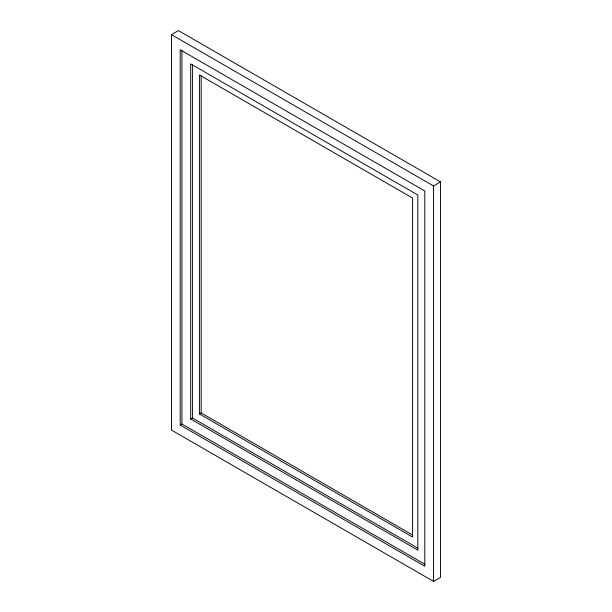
<?xml version="1.0" encoding="UTF-8"?>
<svg xmlns="http://www.w3.org/2000/svg" width="612" height="612" viewBox="0 0 612 612"><rect width="100%" height="100%" fill="white"/><g stroke="black" fill="none" stroke-linecap="round" stroke-linejoin="round"><path stroke-width="0.92" d="M171.459 34.632L178.452 30.6L440.541 181.917L440.541 577.368L433.548 581.4L171.459 430.083L171.459 34.632L433.548 185.949L440.541 181.917M180.196 425.042L424.812 566.268L424.812 190.998L180.196 49.763L180.196 425.042L181.94 424.032L424.912 564.302M190.676 418.983L417.828 550.127L417.828 195.029L190.676 63.893L190.676 418.983L192.428 417.981L417.919 548.168M199.413 413.942L412.587 537.015L412.587 198.058L199.413 74.985L199.413 413.942L201.164 412.932L412.679 535.049M433.548 185.949L433.548 581.4M201.164 75.888L201.164 412.932M192.428 64.788L192.428 417.981M181.94 50.666L181.94 424.032"/></g></svg>
